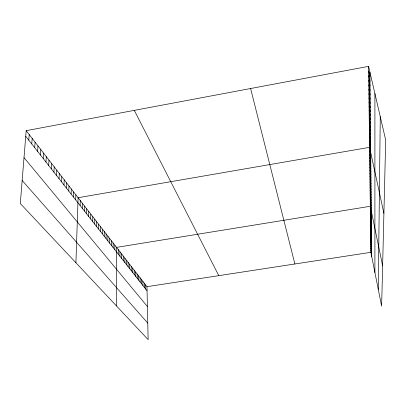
<?xml version="1.0" encoding="UTF-8"?>
<svg xmlns="http://www.w3.org/2000/svg" width="406" height="406" viewBox="0 0 406 406"><rect width="100%" height="100%" fill="white"/><g stroke="black" fill="none" stroke-linecap="round" stroke-linejoin="round"><path stroke-width="0.61" d="M118.263 254.136L118.263 249.588M114.852 249.791L114.862 245.204M116.456 305.911L116.547 247.376L370.308 206.278L382.625 265.818M113.137 247.609L113.157 242.996M111.401 245.397L111.427 240.763M109.645 243.158L109.676 238.5M107.859 240.885L107.9 236.206M106.052 238.586L106.103 233.881M102.368 233.886L102.429 229.136M104.22 236.251L104.276 231.527M378.275 289.382L380.27 116.684M100.485 231.491L100.551 226.715M98.577 229.06L98.653 224.264M96.643 226.594L96.724 221.772M94.679 224.092L94.771 219.25M92.69 221.559L92.791 216.692M90.67 218.986L90.782 214.094M88.625 216.378L88.741 211.46M86.544 213.734L86.676 208.791M84.438 211.049L84.575 206.081M82.296 208.324L82.448 203.33M80.129 205.558L80.286 200.539M75.922 262.753L78.094 197.707L369.587 147.327L383.903 213.399M75.689 199.904L75.866 194.834M73.42 197.011L73.608 191.916M71.116 194.073L71.314 188.952M68.776 191.094L68.984 185.948M66.396 188.064L66.625 182.893M63.986 184.989L64.219 179.792M61.534 181.868L61.783 176.64M59.043 178.696L59.301 173.438M56.51 175.468L56.784 170.185M53.937 172.195L54.226 166.881M51.323 168.866L51.628 163.527M48.669 165.481L48.989 160.116M45.969 162.04L46.304 156.645M43.224 158.543L43.574 153.118M40.433 154.985L40.798 149.535M37.591 151.372L37.976 145.886M34.703 147.693L35.104 142.181M31.769 143.947L32.186 138.41M28.78 140.141L29.212 134.574M26.192 130.666L20.3 203.533L148.134 339.639L146.972 286.677L26.192 130.666L368.592 66.361L385.7 140.075L381.635 306.195L370.876 252.319L368.592 66.361M146.972 286.677L370.876 252.319M22.163 180.482L147.774 323.13M24.01 157.624L147.408 306.54M25.735 136.269L147.063 290.828M134.3 110.366L218.788 275.654M250.609 88.518L294.888 263.981M368.653 71.121L369.947 76.734M368.709 75.795L369.993 81.378M368.765 80.378L370.039 85.94M368.821 84.884L370.084 90.416M368.876 89.31L370.125 94.816M368.927 93.654L370.17 99.135M368.978 97.927L370.211 103.378M369.034 102.119L370.252 107.544M369.084 106.245L370.292 111.64M369.13 110.3L370.333 115.669M369.181 114.284L370.368 119.628M369.227 118.202L370.409 123.515M369.277 122.054L370.445 127.342M369.323 125.845L370.485 131.108M369.369 129.57L370.521 134.807M369.414 133.234L370.556 138.446M369.455 136.842L370.592 142.029M369.501 140.395L370.627 145.551M369.546 143.886L370.658 149.022M369.627 150.712L370.724 155.792M369.668 154.041L370.759 159.101M369.709 157.325L370.79 162.354M369.749 160.553L370.82 165.562M369.785 163.735L370.856 168.718M369.825 166.871L370.886 171.829M369.866 169.957L370.911 174.895M369.902 173.002L370.942 177.914M369.937 175.996L370.972 180.883M369.973 178.95L371.003 183.816M370.008 181.863L371.028 186.704M370.044 184.73L371.059 189.546M370.079 187.562L371.084 192.353M370.115 190.348L371.114 195.119M370.145 193.099L371.14 197.844M370.181 195.809L371.165 200.534M370.211 198.478L371.191 203.183M370.247 201.117L371.216 205.796M370.277 203.716L371.241 208.374M370.343 208.887L371.292 213.5M370.373 211.455L371.317 216.048M370.404 213.992L371.343 218.56M370.434 216.489L371.368 221.037M370.465 218.956L371.394 223.483M370.495 221.392L371.414 225.893M370.526 223.792L371.439 228.273M370.551 226.162L371.46 230.623M370.582 228.497L371.485 232.937M370.612 230.806L371.505 235.226M370.637 233.085L371.531 237.48M370.668 235.333L371.551 239.707M370.693 237.551L371.571 241.905M370.719 239.738L371.597 244.077M370.744 241.905L371.617 246.219M370.774 244.036L371.637 248.335M370.8 246.148L371.657 250.426M370.825 248.228L371.678 252.486M370.851 250.289L371.698 254.526M145.622 284.931L145.713 289.102M144.257 283.17L144.343 287.357M142.876 281.383L142.953 285.591M141.476 279.577L141.552 283.804M140.06 277.745L140.131 281.997M138.629 275.892L138.695 280.165M137.177 274.02L137.238 278.308M135.705 272.121L135.766 276.43M134.219 270.203L134.274 274.532M132.711 268.254L132.762 272.609M369.902 72.004L371.718 256.536M131.189 266.285L131.229 270.66M129.646 264.291L129.681 268.686M128.078 262.271L128.113 266.686M126.494 260.226L126.525 264.661M124.891 258.155L124.916 262.611M123.267 256.054L123.282 260.535M121.622 253.928L121.633 258.429M119.953 251.771L119.958 256.298M374.905 93.558L374.905 272.507"/></g></svg>
